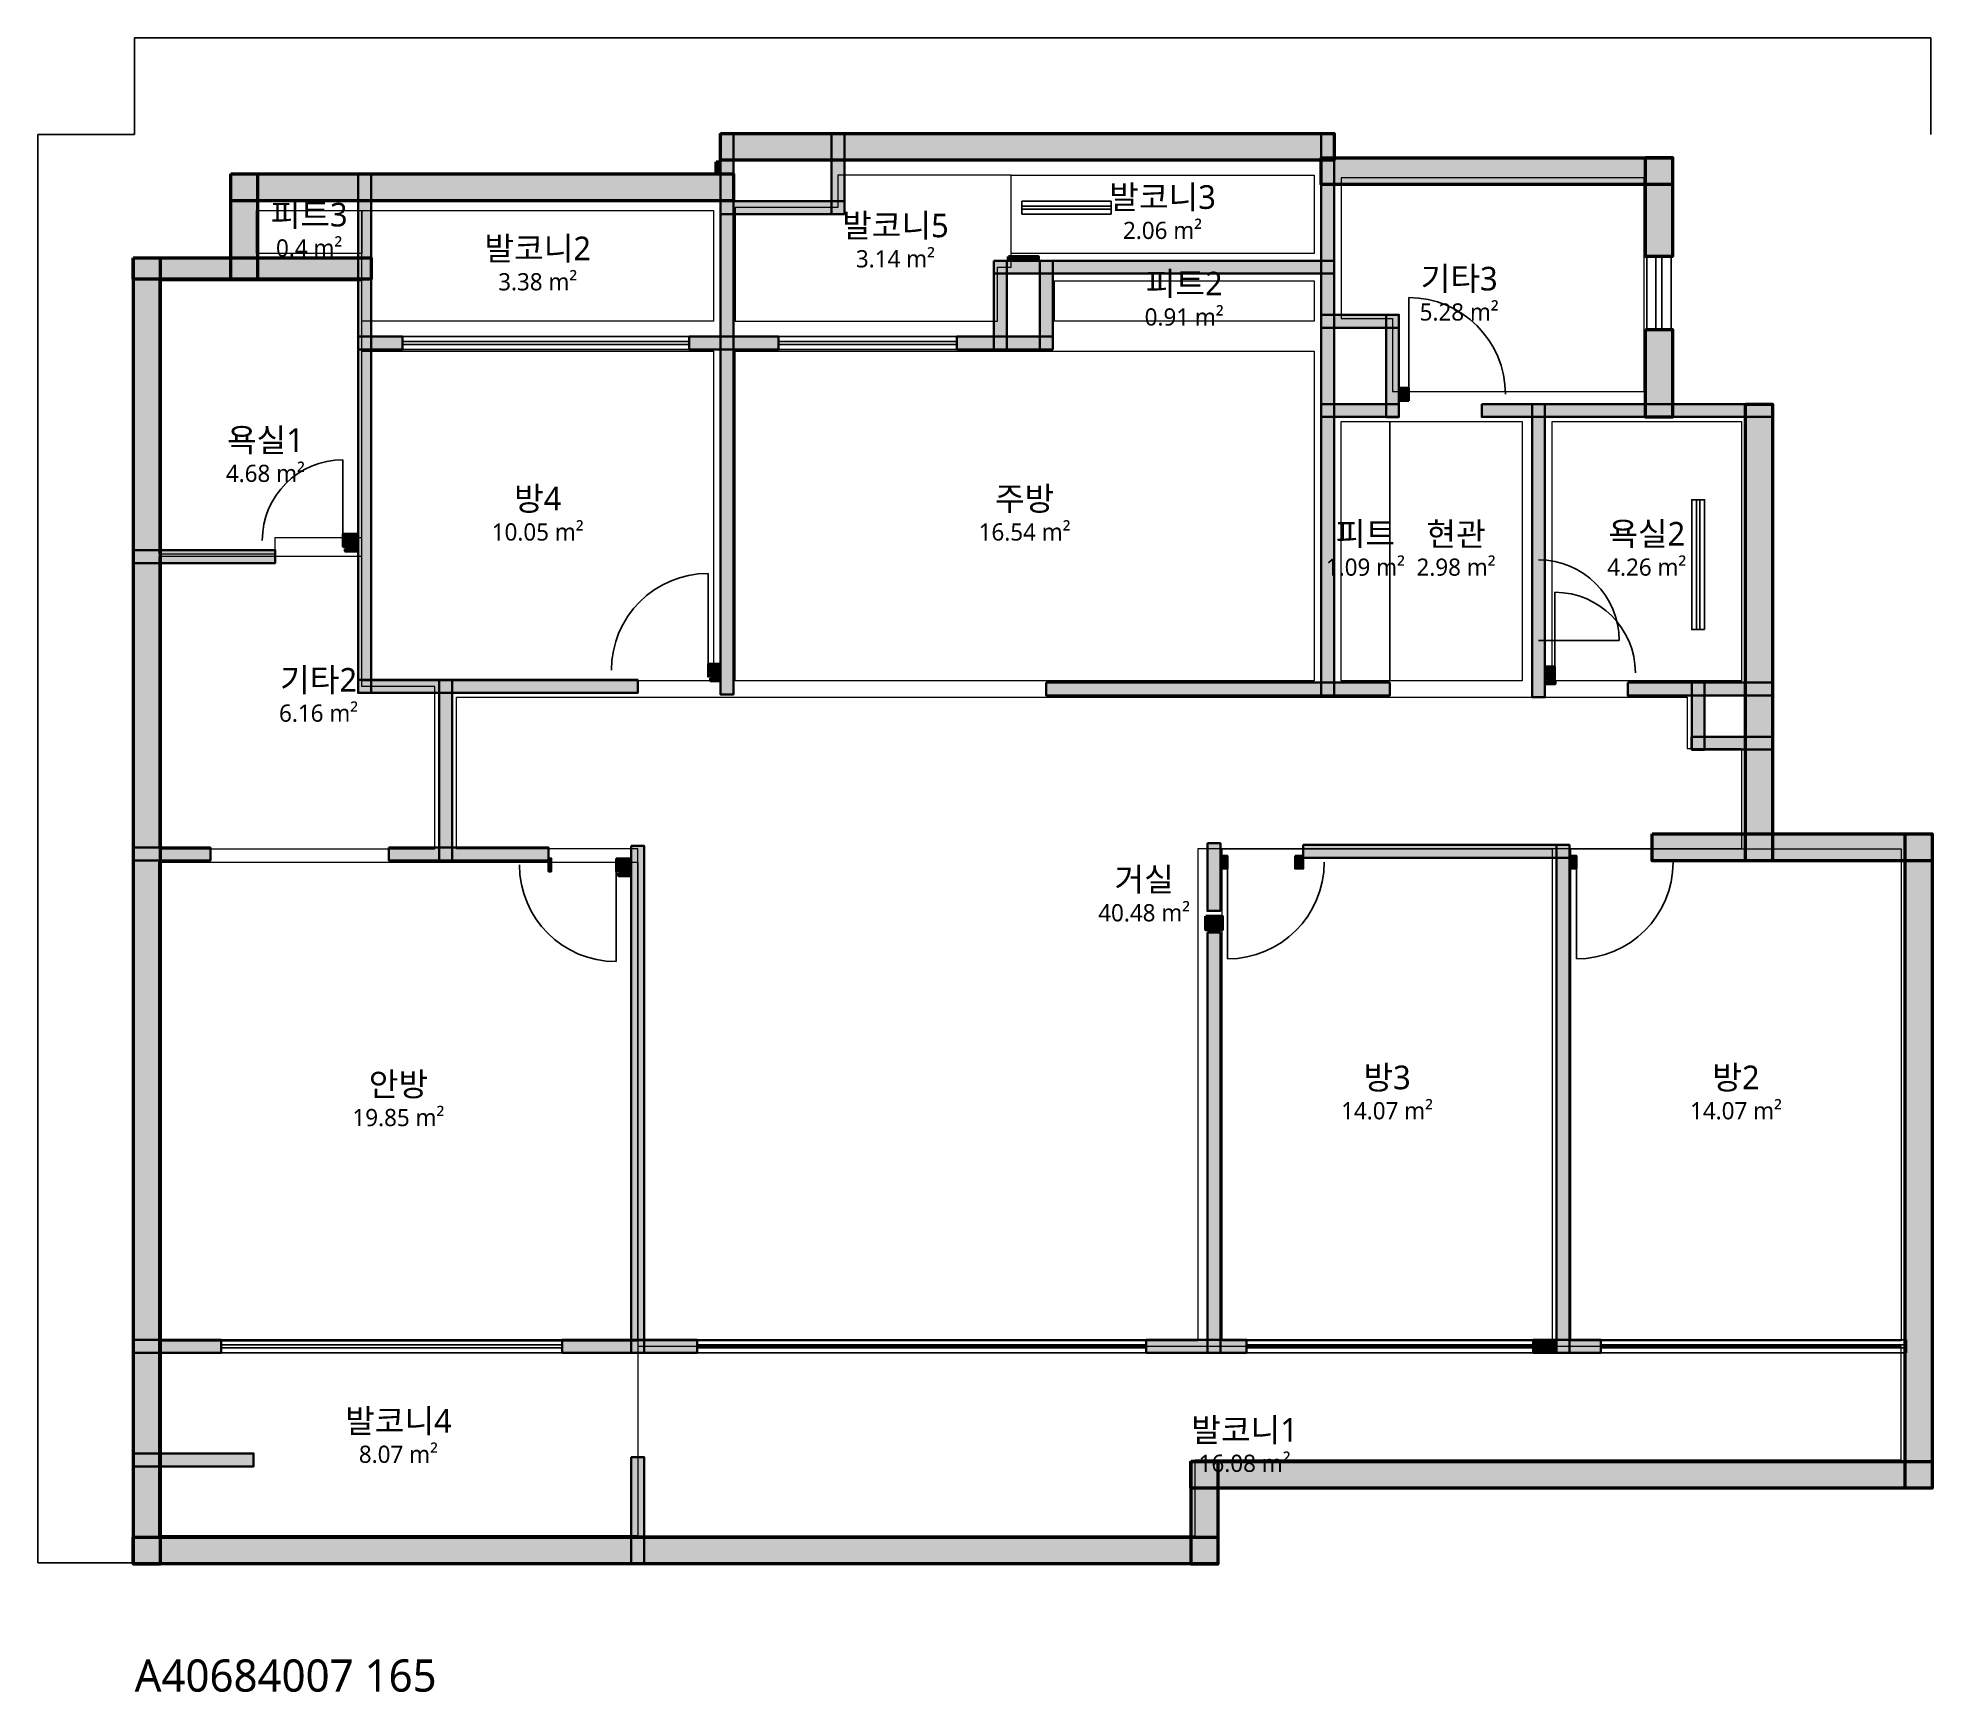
# Model space of a CAD drawing. Header units: millimetres. Extents: x -900 to 16725, y -1204 to 14190.
import ezdxf

# ---------------------------------------------------------------- set-up
doc = ezdxf.new("R2010")
doc.units = ezdxf.units.MM
for name, color, linetype, lineweight in [('A-ANNO-DIMS', 3, 'Continuous', 13), ('A-AREA', 9, 'Continuous', 13), ('A-AREA-IDEN', 7, 'Continuous', 18), ('A-DOOR', 4, 'Continuous', 25), ('A-GLAZ', 5, 'Continuous', 25), ('A-WALL-EXTR', 7, 'Continuous', 50), ('A-WALL-PATT', 8, 'Continuous', 9), ('A-WALL-PRTN', 8, 'Continuous', 35), ('A-WALL-STRC', 7, 'Continuous', 50)]:
    doc.layers.add(name, color=color, linetype=linetype, lineweight=lineweight)
doc.styles.add('OpenSansCondensed-Light', font='OpenSansCondensed-Light.ttf')
doc.styles.get("Standard").update_dxf_attribs({"font": 'malgun.ttf'})
doc.dimstyles.new('EZDXF', dxfattribs={"dimtxt": 0.25, "dimasz": 0.175, "dimexe": 0.375, "dimexo": 0.125, "dimgap": 0.1, "dimtad": 1, "dimlfac": 100, "dimzin": 12, "dimdsep": 46, "dimtxsty": 'OpenSansCondensed-Light', "dimblk": 'ARCHTICK', "dimcen": 2.5, "dimazin": 3, "dimtfac": 0.5, "dimtmove": 2, "dimatfit": 3})

# ---------------------------------------------------------------- blocks, each defined once
blk = doc.blocks.new('JJ-DOOR-SWING')
blk.add_line((0, 0), (0, 1000))
blk.add_arc((0, 0), 1000, 0, 90)
blk = doc.blocks.new('JJ-WIN-DOUBLE')
for p, q in [((0, 120), (1000, 120)), ((0, -120), (1000, -120))]:
    blk.add_line(p, q)
blk.add_lwpolyline([(0, -500), (1000, -500), (1000, 500), (0, 500)], close=True)
blk = doc.blocks.new('_ARCHTICK')
at = {"color": 0, "linetype": 'BYBLOCK', "const_width": 0.15}
blk.add_lwpolyline([(-0.5, -0.5), (0.5, 0.5)], dxfattribs=at)

msp = doc.modelspace()

# ---------------------------------------------------------------- hatches: boundary and pattern name
at = {"layer": 'A-WALL-PATT'}
h = msp.add_hatch(color=8, dxfattribs=at)
h.dxf.hatch_style = 1
h.paths.add_polyline_path([(5451.7, 13301.1), (11160.1, 13301.1), (11160.1, 13051.1), (5451.7, 13051.1)])
h = msp.add_hatch(color=8, dxfattribs=at)
h.dxf.hatch_style = 1
h.paths.add_polyline_path([(5452.1, 13302), (5572.1, 13302), (5572.1, 8079.3), (5452.1, 8079.3)])
h = msp.add_hatch(color=8, dxfattribs=at)
h.dxf.hatch_style = 1
h.paths.add_polyline_path([(6484, 13302), (6604, 13302), (6604, 12549.4), (6484, 12549.4)])
h = msp.add_hatch(color=8, dxfattribs=at)
h.dxf.hatch_style = 1
h.paths.add_polyline_path([(11039.7, 13302), (11159.7, 13302), (11159.7, 8069.3), (11039.7, 8069.3)])
h = msp.add_hatch(color=8, dxfattribs=at)
h.dxf.hatch_style = 1
h.paths.add_polyline_path([(11039.2, 13074.6), (14308.7, 13074.6), (14308.7, 12824.6), (11039.2, 12824.6)])
h = msp.add_hatch(color=8, dxfattribs=at)
h.dxf.hatch_style = 1
h.paths.add_polyline_path([(14057.9, 13075.4), (14307.9, 13075.4), (14307.9, 12156.8), (14057.9, 12156.8)])
h = msp.add_hatch(color=8, dxfattribs=at)
h.dxf.hatch_style = 1
h.paths.add_polyline_path([(893.5, 12923.6), (5572.5, 12923.6), (5572.5, 12673.6), (893.5, 12673.6)])
h = msp.add_hatch(color=8, dxfattribs=at)
h.dxf.hatch_style = 1
h.paths.add_polyline_path([(894.4, 12924.4), (1144.4, 12924.4), (1144.4, 11942.8), (894.4, 11942.8)])
h = msp.add_hatch(color=8, dxfattribs=at)
h.dxf.hatch_style = 1
h.paths.add_polyline_path([(2079.4, 12924.4), (2199.4, 12924.4), (2199.4, 8094.4), (2079.4, 8094.4)])
h = msp.add_hatch(color=8, dxfattribs=at)
h.dxf.hatch_style = 1
h.paths.add_polyline_path([(5411.4, 13037.7), (5436.6, 13037.7), (5436.6, 12937), (5411.4, 12937)])
h = msp.add_hatch(color=8, dxfattribs=at)
h.dxf.hatch_style = 1
h.paths.add_polyline_path([(5451.7, 12669.8), (6604.4, 12669.8), (6604.4, 12549.8), (5451.7, 12549.8)])
h = msp.add_hatch(color=8, dxfattribs=at)
h.dxf.hatch_style = 1
h.paths.add_polyline_path([(-12.6, 12143.5), (2199.8, 12143.5), (2199.8, 11943.5), (-12.6, 11943.5)])
h = msp.add_hatch(color=8, dxfattribs=at)
h.dxf.hatch_style = 1
h.paths.add_polyline_path([(-11.7, 12144.2), (238.3, 12144.2), (238.3, -12.6), (-11.7, -12.6)])
h = msp.add_hatch(color=8, dxfattribs=at)
h.dxf.hatch_style = 1
h.paths.add_polyline_path([(7993.8, 12116.1), (11160.1, 12116.1), (11160.1, 11996.1), (7993.8, 11996.1)])
h = msp.add_hatch(color=8, dxfattribs=at)
h.dxf.hatch_style = 1
h.paths.add_polyline_path([(7994.2, 12116.5), (8114.2, 12116.5), (8114.2, 11290.9), (7994.2, 11290.9)])
h = msp.add_hatch(color=8, dxfattribs=at)
h.dxf.hatch_style = 1
h.paths.add_polyline_path([(8129.7, 12156.8), (8406.5, 12156.8), (8406.5, 12131.6), (8129.7, 12131.6)])
h = msp.add_hatch(color=8, dxfattribs=at)
h.dxf.hatch_style = 1
h.paths.add_polyline_path([(8422, 12116.5), (8542, 12116.5), (8542, 11290.9), (8422, 11290.9)])
h = msp.add_hatch(color=8, dxfattribs=at)
h.dxf.hatch_style = 1
h.paths.add_polyline_path([(11039.2, 11612.7), (11764.1, 11612.7), (11764.1, 11492.7), (11039.2, 11492.7)])
h = msp.add_hatch(color=8, dxfattribs=at)
h.dxf.hatch_style = 1
h.paths.add_polyline_path([(11643.7, 11613.1), (11763.7, 11613.1), (11763.7, 10661.7), (11643.7, 10661.7)])
h = msp.add_hatch(color=8, dxfattribs=at)
h.dxf.hatch_style = 1
h.paths.add_polyline_path([(14057.9, 11477.2), (14307.9, 11477.2), (14307.9, 10661.7), (14057.9, 10661.7)])
h = msp.add_hatch(color=8, dxfattribs=at)
h.dxf.hatch_style = 1
h.paths.add_polyline_path([(2079, 11411.3), (2491.8, 11411.3), (2491.8, 11291.3), (2079, 11291.3)])
h = msp.add_hatch(color=8, dxfattribs=at)
h.dxf.hatch_style = 1
h.paths.add_polyline_path([(2199.8, 11411.3), (2491.8, 11411.3), (2491.8, 11291.3), (2199.8, 11291.3)])
h = msp.add_hatch(color=8, dxfattribs=at)
h.dxf.hatch_style = 1
h.paths.add_polyline_path([(5159.7, 11411.3), (5990.3, 11411.3), (5990.3, 11291.3), (5159.7, 11291.3)])
h = msp.add_hatch(color=8, dxfattribs=at)
h.dxf.hatch_style = 1
h.paths.add_polyline_path([(5159.7, 11411.3), (5451.7, 11411.3), (5451.7, 11291.3), (5159.7, 11291.3)])
h = msp.add_hatch(color=8, dxfattribs=at)
h.dxf.hatch_style = 1
h.paths.add_polyline_path([(7651.5, 11411.3), (8542.5, 11411.3), (8542.5, 11291.3), (7651.5, 11291.3)])
h = msp.add_hatch(color=8, dxfattribs=at)
h.dxf.hatch_style = 1
h.paths.add_polyline_path([(7651.5, 11411.3), (7993.8, 11411.3), (7993.8, 11291.3), (7651.5, 11291.3)])
h = msp.add_hatch(color=8, dxfattribs=at)
h.dxf.hatch_style = 1
h.paths.add_polyline_path([(11764.1, 10933.1), (11854.7, 10933.1), (11854.7, 10813.1), (11764.1, 10813.1)])
h = msp.add_hatch(color=8, dxfattribs=at)
h.dxf.hatch_style = 1
h.paths.add_polyline_path([(11039.2, 10782.1), (11764.1, 10782.1), (11764.1, 10662.1), (11039.2, 10662.1)])
h = msp.add_hatch(color=8, dxfattribs=at)
h.dxf.hatch_style = 1
h.paths.add_polyline_path([(12534.3, 10782.1), (15240, 10782.1), (15240, 10662.1), (12534.3, 10662.1)])
h = msp.add_hatch(color=8, dxfattribs=at)
h.dxf.hatch_style = 1
h.paths.add_polyline_path([(13002.9, 10782.5), (13122.9, 10782.5), (13122.9, 8054.2), (13002.9, 8054.2)])
h = msp.add_hatch(color=8, dxfattribs=at)
h.dxf.hatch_style = 1
h.paths.add_polyline_path([(14989.2, 10782.5), (15239.2, 10782.5), (15239.2, 6531.4), (14989.2, 6531.4)])
h = msp.add_hatch(color=8, dxfattribs=at)
h.dxf.hatch_style = 1
h.paths.add_polyline_path([(1938, 9574), (2079, 9574), (2079, 9454), (1938, 9454)])
h = msp.add_hatch(color=8, dxfattribs=at)
h.dxf.hatch_style = 1
h.paths.add_polyline_path([(-12.6, 9423), (1308.8, 9423), (1308.8, 9303), (-12.6, 9303)])
h = msp.add_hatch(color=8, dxfattribs=at)
h.dxf.hatch_style = 1
h.paths.add_polyline_path([(1963.2, 9438.5), (2063.9, 9438.5), (2063.9, 9413.3), (1963.2, 9413.3)])
h = msp.add_hatch(color=8, dxfattribs=at)
h.dxf.hatch_style = 1
h.paths.add_polyline_path([(5335.9, 8365.9), (5451.7, 8365.9), (5451.7, 8245.9), (5335.9, 8245.9)])
h = msp.add_hatch(color=8, dxfattribs=at)
h.dxf.hatch_style = 1
h.paths.add_polyline_path([(13123.3, 8340.7), (13213.9, 8340.7), (13213.9, 8220.7), (13123.3, 8220.7)])
h = msp.add_hatch(color=8, dxfattribs=at)
h.dxf.hatch_style = 1
h.paths.add_polyline_path([(2079, 8214.8), (4681.5, 8214.8), (4681.5, 8094.8), (2079, 8094.8)])
h = msp.add_hatch(color=8, dxfattribs=at)
h.dxf.hatch_style = 1
h.paths.add_polyline_path([(2834.5, 8215.3), (2954.5, 8215.3), (2954.5, 6533.9), (2834.5, 6533.9)])
h = msp.add_hatch(color=8, dxfattribs=at)
h.dxf.hatch_style = 1
h.paths.add_polyline_path([(5361.1, 8230.4), (5436.6, 8230.4), (5436.6, 8205.2), (5361.1, 8205.2)])
h = msp.add_hatch(color=8, dxfattribs=at)
h.dxf.hatch_style = 1
h.paths.add_polyline_path([(8482, 8189.7), (11678.5, 8189.7), (11678.5, 8069.7), (8482, 8069.7)])
h = msp.add_hatch(color=8, dxfattribs=at)
h.dxf.hatch_style = 1
h.paths.add_polyline_path([(13138.4, 8205.2), (13213.9, 8205.2), (13213.9, 8180), (13138.4, 8180)])
h = msp.add_hatch(color=8, dxfattribs=at)
h.dxf.hatch_style = 1
h.paths.add_polyline_path([(13893.4, 8189.7), (15240, 8189.7), (15240, 8069.7), (13893.4, 8069.7)])
h = msp.add_hatch(color=8, dxfattribs=at)
h.dxf.hatch_style = 1
h.paths.add_polyline_path([(14487.8, 8190.1), (14607.8, 8190.1), (14607.8, 7565.9), (14487.8, 7565.9)])
h = msp.add_hatch(color=8, dxfattribs=at)
h.dxf.hatch_style = 1
h.paths.add_polyline_path([(14487.4, 7686.3), (15240, 7686.3), (15240, 7566.3), (14487.4, 7566.3)])
h = msp.add_hatch(color=8, dxfattribs=at)
h.dxf.hatch_style = 1
h.paths.add_polyline_path([(14120, 6782.3), (16725, 6782.3), (16725, 6532.3), (14120, 6532.3)])
h = msp.add_hatch(color=8, dxfattribs=at)
h.dxf.hatch_style = 1
h.paths.add_polyline_path([(16474.1, 6783.1), (16724.1, 6783.1), (16724.1, 692.2), (16474.1, 692.2)])
h = msp.add_hatch(color=8, dxfattribs=at)
h.dxf.hatch_style = 1
h.paths.add_polyline_path([(-12.6, 6654.4), (704.7, 6654.4), (704.7, 6534.4), (-12.6, 6534.4)])
h = msp.add_hatch(color=8, dxfattribs=at)
h.dxf.hatch_style = 1
h.paths.add_polyline_path([(2365.9, 6654.4), (3850.9, 6654.4), (3850.9, 6534.4), (2365.9, 6534.4)])
h = msp.add_hatch(color=8, dxfattribs=at)
h.dxf.hatch_style = 1
h.paths.add_polyline_path([(3850.9, 6553.7), (3876.1, 6553.7), (3876.1, 6433.7), (3850.9, 6433.7)])
h = msp.add_hatch(color=8, dxfattribs=at)
h.dxf.hatch_style = 1
h.paths.add_polyline_path([(4480.1, 6553.7), (4621.1, 6553.7), (4621.1, 6433.7), (4480.1, 6433.7)])
h = msp.add_hatch(color=8, dxfattribs=at)
h.dxf.hatch_style = 1
h.paths.add_polyline_path([(4621.5, 6669.9), (4741.5, 6669.9), (4741.5, 1953.1), (4621.5, 1953.1)])
h = msp.add_hatch(color=8, dxfattribs=at)
h.dxf.hatch_style = 1
h.paths.add_polyline_path([(9982.5, 6695), (10102.5, 6695), (10102.5, 6065.8), (9982.5, 6065.8)])
h = msp.add_hatch(color=8, dxfattribs=at)
h.dxf.hatch_style = 1
h.paths.add_polyline_path([(10102.9, 6578.8), (10168.4, 6578.8), (10168.4, 6458.8), (10102.9, 6458.8)])
h = msp.add_hatch(color=8, dxfattribs=at)
h.dxf.hatch_style = 1
h.paths.add_polyline_path([(10797.6, 6578.8), (10873.1, 6578.8), (10873.1, 6458.8), (10797.6, 6458.8)])
h = msp.add_hatch(color=8, dxfattribs=at)
h.dxf.hatch_style = 1
h.paths.add_polyline_path([(10873.1, 6679.5), (13349.8, 6679.5), (13349.8, 6559.5), (10873.1, 6559.5)])
h = msp.add_hatch(color=8, dxfattribs=at)
h.dxf.hatch_style = 1
h.paths.add_polyline_path([(13229.4, 6679.9), (13349.4, 6679.9), (13349.4, 1953.1), (13229.4, 1953.1)])
h = msp.add_hatch(color=8, dxfattribs=at)
h.dxf.hatch_style = 1
h.paths.add_polyline_path([(13349.8, 6578.8), (13415.2, 6578.8), (13415.2, 6458.8), (13349.8, 6458.8)])
h = msp.add_hatch(color=8, dxfattribs=at)
h.dxf.hatch_style = 1
h.paths.add_polyline_path([(4505.3, 6418.2), (4606, 6418.2), (4606, 6393), (4505.3, 6393)])
h = msp.add_hatch(color=8, dxfattribs=at)
h.dxf.hatch_style = 1
h.paths.add_polyline_path([(9967, 6015.5), (10118.1, 6015.5), (10118.1, 5889.6), (9967, 5889.6)])
h = msp.add_hatch(color=8, dxfattribs=at)
h.dxf.hatch_style = 1
h.paths.add_polyline_path([(9982.5, 5864.4), (10102.5, 5864.4), (10102.5, 1953.1), (9982.5, 1953.1)])
h = msp.add_hatch(color=8, dxfattribs=at)
h.dxf.hatch_style = 1
h.paths.add_polyline_path([(-12.6, 2073.5), (805.4, 2073.5), (805.4, 1953.5), (-12.6, 1953.5)])
h = msp.add_hatch(color=8, dxfattribs=at)
h.dxf.hatch_style = 1
h.paths.add_polyline_path([(3976.7, 2073.5), (5235.2, 2073.5), (5235.2, 1953.5), (3976.7, 1953.5)])
h = msp.add_hatch(color=8, dxfattribs=at)
h.dxf.hatch_style = 1
h.paths.add_polyline_path([(9413.3, 2073.5), (10344.6, 2073.5), (10344.6, 1953.5), (9413.3, 1953.5)])
h = msp.add_hatch(color=8, dxfattribs=at)
h.dxf.hatch_style = 1
h.paths.add_polyline_path([(10102.9, 2073.5), (10344.6, 2073.5), (10344.6, 1953.5), (10102.9, 1953.5)])
h = msp.add_hatch(color=8, dxfattribs=at)
h.dxf.hatch_style = 1
h.paths.add_polyline_path([(13012.5, 2073.5), (13641.8, 2073.5), (13641.8, 1953.5), (13012.5, 1953.5)])
h = msp.add_hatch(color=8, dxfattribs=at)
h.dxf.hatch_style = 1
h.paths.add_polyline_path([(13012.5, 2073.5), (13229, 2073.5), (13229, 1953.5), (13012.5, 1953.5)])
h = msp.add_hatch(color=8, dxfattribs=at)
h.dxf.hatch_style = 1
h.paths.add_polyline_path([(13349.8, 2073.5), (13641.8, 2073.5), (13641.8, 1953.5), (13349.8, 1953.5)])
h = msp.add_hatch(color=8, dxfattribs=at)
h.dxf.hatch_style = 1
h.paths.add_polyline_path([(-12.6, 1016.4), (1107.4, 1016.4), (1107.4, 896.4), (-12.6, 896.4)])
h = msp.add_hatch(color=8, dxfattribs=at)
h.dxf.hatch_style = 1
h.paths.add_polyline_path([(4621.5, 981.6), (4741.5, 981.6), (4741.5, -12.6), (4621.5, -12.6)])
h = msp.add_hatch(color=8, dxfattribs=at)
h.dxf.hatch_style = 1
h.paths.add_polyline_path([(9828.6, 943), (16725, 943), (16725, 693), (9828.6, 693)])
h = msp.add_hatch(color=8, dxfattribs=at)
h.dxf.hatch_style = 1
h.paths.add_polyline_path([(9829.5, 943.8), (10079.5, 943.8), (10079.5, -12.6), (9829.5, -12.6)])
h = msp.add_hatch(color=8, dxfattribs=at)
h.dxf.hatch_style = 1
h.paths.add_polyline_path([(-12.6, 238.3), (10080.3, 238.3), (10080.3, -11.7), (-12.6, -11.7)])

# ---------------------------------------------------------------- linework, layer by layer
at = {"layer": 'A-AREA'}
for points in [[(5587.6, 12609.8), (5587.6, 11552.7), (8029, 11552.7), (8029, 12056.1), (8154.8, 12056.1), (8154.8, 12911.8), (6544, 12911.8), (6544, 12609.8)], [(8154.8, 12181.9), (8154.8, 12911.8), (10973.8, 12911.8), (10973.8, 12181.9)], [(11225.5, 12886.7), (11225.5, 11577.9), (11703.7, 11577.9), (11703.7, 10898.3), (14044.5, 10898.3), (14044.5, 12886.7)], [(1132.6, 12181.9), (1132.6, 12584.6), (2114.2, 12584.6), (2114.2, 12181.9)], [(2114.2, 11552.7), (2114.2, 12584.6), (5386.2, 12584.6), (5386.2, 11552.7)], [(226.5, 11930.2), (226.5, 9388.1), (1308.8, 9388.1), (1308.8, 9539.2), (2114.2, 9539.2), (2114.2, 11930.2)], [(8557.6, 11552.7), (8557.6, 11930.2), (10973.8, 11930.2), (10973.8, 11552.7)], [(2114.2, 8205.2), (2114.2, 11275.8), (5386.2, 11275.8), (5386.2, 8205.2)], [(5587.6, 8205.2), (5587.6, 11275.8), (10973.8, 11275.8), (10973.8, 8205.2)], [(11225.5, 8205.2), (11225.5, 10621.4), (11678.5, 10621.4), (11678.5, 8205.2)], [(12911.8, 8205.2), (11678.5, 8205.2), (11678.5, 10621.4), (12911.8, 10621.4)], [(13188.7, 8205.2), (13188.7, 10621.4), (14950.6, 10621.4), (14950.6, 8205.2)], [(226.5, 9363), (226.5, 6644.7), (2793.8, 6644.7), (2793.8, 8154.8), (2114.2, 8154.8), (2114.2, 9363)], [(14950.6, 7576), (14950.6, 6644.7), (9891.5, 6644.7), (9891.5, 2063.9), (4681.5, 2063.9), (4681.5, 6644.7), (2995.1, 6644.7), (2995.1, 8054.2), (14447.2, 8054.2), (14447.2, 7576)], [(10118.1, 2063.9), (10118.1, 6644.7), (13188.7, 6644.7), (13188.7, 2063.9)], [(13364.9, 2063.9), (13364.9, 6644.7), (16435.5, 6644.7), (16435.5, 2063.9)], [(4681.5, 2063.9), (226.5, 2063.9), (226.5, 6518.8), (4681.5, 6518.8)], [(226.5, 251.7), (226.5, 2063.9), (4681.5, 2063.9), (4681.5, 251.7)], [(4681.5, 2013.5), (4681.5, 251.7), (9866.4, 251.7), (9866.4, 956.4), (16435.5, 956.4), (16435.5, 2013.5)]]:
    msp.add_lwpolyline(points, close=True, dxfattribs=at)
at = {"layer": 'A-WALL-EXTR'}
for points in [[(5451.7, 13301.1), (11160.1, 13301.1), (11160.1, 13051.1), (5451.7, 13051.1)], [(11039.2, 13074.6), (14308.7, 13074.6), (14308.7, 12824.6), (11039.2, 12824.6)], [(14057.9, 13075.4), (14307.9, 13075.4), (14307.9, 12156.8), (14057.9, 12156.8)], [(893.5, 12923.6), (5572.5, 12923.6), (5572.5, 12673.6), (893.5, 12673.6)], [(894.4, 12924.4), (1144.4, 12924.4), (1144.4, 11942.8), (894.4, 11942.8)], [(5411.4, 13037.7), (5436.6, 13037.7), (5436.6, 12937), (5411.4, 12937)], [(-11.7, 12144.2), (238.3, 12144.2), (238.3, -12.6), (-11.7, -12.6)], [(8129.7, 12156.8), (8406.5, 12156.8), (8406.5, 12131.6), (8129.7, 12131.6)], [(14057.9, 11477.2), (14307.9, 11477.2), (14307.9, 10661.7), (14057.9, 10661.7)], [(14989.2, 10782.5), (15239.2, 10782.5), (15239.2, 6531.4), (14989.2, 6531.4)], [(1963.2, 9438.5), (2063.9, 9438.5), (2063.9, 9413.3), (1963.2, 9413.3)], [(5361.1, 8230.4), (5436.6, 8230.4), (5436.6, 8205.2), (5361.1, 8205.2)], [(13138.4, 8205.2), (13213.9, 8205.2), (13213.9, 8180), (13138.4, 8180)], [(14120, 6782.3), (16725, 6782.3), (16725, 6532.3), (14120, 6532.3)], [(16474.1, 6783.1), (16724.1, 6783.1), (16724.1, 692.2), (16474.1, 692.2)], [(4505.3, 6418.2), (4606, 6418.2), (4606, 6393), (4505.3, 6393)], [(9967, 6015.5), (10118.1, 6015.5), (10118.1, 5889.6), (9967, 5889.6)], [(9828.6, 943), (16725, 943), (16725, 693), (9828.6, 693)], [(9829.5, 943.8), (10079.5, 943.8), (10079.5, -12.6), (9829.5, -12.6)], [(-12.6, 238.3), (10080.3, 238.3), (10080.3, -11.7), (-12.6, -11.7)]]:
    msp.add_lwpolyline(points, close=True, dxfattribs=at)
at = {"layer": 'A-WALL-PRTN'}
for points in [[(5452.1, 13302), (5572.1, 13302), (5572.1, 8079.3), (5452.1, 8079.3)], [(6484, 13302), (6604, 13302), (6604, 12549.4), (6484, 12549.4)], [(11039.7, 13302), (11159.7, 13302), (11159.7, 8069.3), (11039.7, 8069.3)], [(2079.4, 12924.4), (2199.4, 12924.4), (2199.4, 8094.4), (2079.4, 8094.4)], [(5451.7, 12669.8), (6604.4, 12669.8), (6604.4, 12549.8), (5451.7, 12549.8)], [(7993.8, 12116.1), (11160.1, 12116.1), (11160.1, 11996.1), (7993.8, 11996.1)], [(7994.2, 12116.5), (8114.2, 12116.5), (8114.2, 11290.9), (7994.2, 11290.9)], [(8422, 12116.5), (8542, 12116.5), (8542, 11290.9), (8422, 11290.9)], [(11039.2, 11612.7), (11764.1, 11612.7), (11764.1, 11492.7), (11039.2, 11492.7)], [(11643.7, 11613.1), (11763.7, 11613.1), (11763.7, 10661.7), (11643.7, 10661.7)], [(2079, 11411.3), (2491.8, 11411.3), (2491.8, 11291.3), (2079, 11291.3)], [(2199.8, 11411.3), (2491.8, 11411.3), (2491.8, 11291.3), (2199.8, 11291.3)], [(5159.7, 11411.3), (5990.3, 11411.3), (5990.3, 11291.3), (5159.7, 11291.3)], [(5159.7, 11411.3), (5451.7, 11411.3), (5451.7, 11291.3), (5159.7, 11291.3)], [(7651.5, 11411.3), (8542.5, 11411.3), (8542.5, 11291.3), (7651.5, 11291.3)], [(7651.5, 11411.3), (7993.8, 11411.3), (7993.8, 11291.3), (7651.5, 11291.3)], [(11764.1, 10933.1), (11854.7, 10933.1), (11854.7, 10813.1), (11764.1, 10813.1)], [(11039.2, 10782.1), (11764.1, 10782.1), (11764.1, 10662.1), (11039.2, 10662.1)], [(12534.3, 10782.1), (15240, 10782.1), (15240, 10662.1), (12534.3, 10662.1)], [(13002.9, 10782.5), (13122.9, 10782.5), (13122.9, 8054.2), (13002.9, 8054.2)], [(1938, 9574), (2079, 9574), (2079, 9454), (1938, 9454)], [(-12.6, 9423), (1308.8, 9423), (1308.8, 9303), (-12.6, 9303)], [(5335.9, 8365.9), (5451.7, 8365.9), (5451.7, 8245.9), (5335.9, 8245.9)], [(13123.3, 8340.7), (13213.9, 8340.7), (13213.9, 8220.7), (13123.3, 8220.7)], [(2079, 8214.8), (4681.5, 8214.8), (4681.5, 8094.8), (2079, 8094.8)], [(2834.5, 8215.3), (2954.5, 8215.3), (2954.5, 6533.9), (2834.5, 6533.9)], [(8482, 8189.7), (11678.5, 8189.7), (11678.5, 8069.7), (8482, 8069.7)], [(13893.4, 8189.7), (15240, 8189.7), (15240, 8069.7), (13893.4, 8069.7)], [(14487.8, 8190.1), (14607.8, 8190.1), (14607.8, 7565.9), (14487.8, 7565.9)], [(14487.4, 7686.3), (15240, 7686.3), (15240, 7566.3), (14487.4, 7566.3)], [(-12.6, 6654.4), (704.7, 6654.4), (704.7, 6534.4), (-12.6, 6534.4)], [(2365.9, 6654.4), (3850.9, 6654.4), (3850.9, 6534.4), (2365.9, 6534.4)], [(3850.9, 6553.7), (3876.1, 6553.7), (3876.1, 6433.7), (3850.9, 6433.7)], [(4480.1, 6553.7), (4621.1, 6553.7), (4621.1, 6433.7), (4480.1, 6433.7)], [(4621.5, 6669.9), (4741.5, 6669.9), (4741.5, 1953.1), (4621.5, 1953.1)], [(9982.5, 6695), (10102.5, 6695), (10102.5, 6065.8), (9982.5, 6065.8)], [(10102.9, 6578.8), (10168.4, 6578.8), (10168.4, 6458.8), (10102.9, 6458.8)], [(10797.6, 6578.8), (10873.1, 6578.8), (10873.1, 6458.8), (10797.6, 6458.8)], [(10873.1, 6679.5), (13349.8, 6679.5), (13349.8, 6559.5), (10873.1, 6559.5)], [(13229.4, 6679.9), (13349.4, 6679.9), (13349.4, 1953.1), (13229.4, 1953.1)], [(13349.8, 6578.8), (13415.2, 6578.8), (13415.2, 6458.8), (13349.8, 6458.8)], [(9982.5, 5864.4), (10102.5, 5864.4), (10102.5, 1953.1), (9982.5, 1953.1)], [(-12.6, 2073.5), (805.4, 2073.5), (805.4, 1953.5), (-12.6, 1953.5)], [(3976.7, 2073.5), (5235.2, 2073.5), (5235.2, 1953.5), (3976.7, 1953.5)], [(9413.3, 2073.5), (10344.6, 2073.5), (10344.6, 1953.5), (9413.3, 1953.5)], [(10102.9, 2073.5), (10344.6, 2073.5), (10344.6, 1953.5), (10102.9, 1953.5)], [(13012.5, 2073.5), (13641.8, 2073.5), (13641.8, 1953.5), (13012.5, 1953.5)], [(13012.5, 2073.5), (13229, 2073.5), (13229, 1953.5), (13012.5, 1953.5)], [(13349.8, 2073.5), (13641.8, 2073.5), (13641.8, 1953.5), (13349.8, 1953.5)], [(-12.6, 1016.4), (1107.4, 1016.4), (1107.4, 896.4), (-12.6, 896.4)], [(4621.5, 981.6), (4741.5, 981.6), (4741.5, -12.6), (4621.5, -12.6)]]:
    msp.add_lwpolyline(points, close=True, dxfattribs=at)
at = {"layer": 'A-WALL-STRC'}
msp.add_lwpolyline([(-12.6, 12143.5), (2199.8, 12143.5), (2199.8, 11943.5), (-12.6, 11943.5)], close=True, dxfattribs=at)

# ---------------------------------------------------------------- block references
at = {"layer": 'A-DOOR'}
for p, xscale, yscale in [((11854.7, 10873.1), 0.9, 0.9), ((13213.9, 8280.7), 0.75, 0.75), ((10168.4, 6518.8), 0.9, -0.9), ((13415.2, 6518.8), 0.9, -0.9)]:
    msp.add_blockref('JJ-DOOR-SWING', p, dxfattribs=dict(at, xscale=xscale, yscale=yscale))
for p, xscale, yscale, rotation in [((1938, 9514), 0.75, -0.75, 180), ((5335.9, 8305.9), 0.9, -0.9, 180), ((13062.9, 8582.7), 0.75, -0.75, 90), ((4480.1, 6493.7), 0.9, 0.9, 180)]:
    msp.add_blockref('JJ-DOOR-SWING', p, dxfattribs=dict(at, xscale=xscale, yscale=yscale, rotation=rotation))
at = {"layer": 'A-GLAZ', "yscale": 0.12}
for p, xscale in [((8255.5, 12609.8), 0.8306000000000003), ((2491.8, 11351.3), 2.6678999999999995), ((5990.3, 11351.3), 1.6611999999999998), ((805.4, 2013.5), 3.1712999999999996), ((5235.2, 2013.5), 4.1781), ((10344.6, 2013.5), 2.6678999999999995), ((13641.8, 2013.5), 2.8441000000000023)]:
    msp.add_blockref('JJ-WIN-DOUBLE', p, dxfattribs=dict(at, xscale=xscale))
at = {"layer": 'A-GLAZ', "rotation": 90}
for p, xscale, yscale in [((14182.9, 11477.2), 0.6795999999999985, 0.22652353589929275), ((14547.8, 8683.4), 1.2081000000000004, 0.12)]:
    msp.add_blockref('JJ-WIN-DOUBLE', p, dxfattribs=dict(at, xscale=xscale, yscale=yscale))

# ---------------------------------------------------------------- texts
at = {"layer": 'A-AREA-IDEN'}
for s, insert, char_height, attachment_point in [('발코니3', (9564.3, 12696.85), 220, 5), ('피트3', (1623.4, 12533.25), 220, 5), ('발코니5', (7078.85, 12432.6), 220, 5), ('0.4 m²', (1623.4, 12233.25), 160, 5), ('발코니2', (3750.2, 12218.65), 220, 5), ('2.06 m²', (9564.3, 12396.85), 160, 5), ('3.14 m²', (7078.85, 12132.6), 160, 5), ('3.38 m²', (3750.2, 11918.65), 160, 5), ('피트2', (9765.7, 11891.45), 220, 5), ('기타3', (12324.56667, 11937.63333), 220, 5), ('0.91 m²', (9765.7, 11591.45), 160, 5), ('5.28 m²', (12324.56667, 11637.63333), 160, 5), ('욕실1', (1216.5, 10435.83333), 220, 5), ('4.68 m²', (1216.5, 10135.83333), 160, 5), ('방4', (3750.2, 9890.5), 220, 5), ('주방', (8280.7, 9890.5), 220, 5), ('10.05 m²', (3750.2, 9590.5), 160, 5), ('16.54 m²', (8280.7, 9590.5), 160, 5), ('피트', (11452, 9563.3), 220, 5), ('현관', (12295.15, 9563.3), 220, 5), ('욕실2', (14069.65, 9563.3), 220, 5), ('1.09 m²', (11452, 9263.3), 160, 5), ('2.98 m²', (12295.15, 9263.3), 160, 5), ('4.26 m²', (14069.65, 9263.3), 160, 5), ('기타2', (1711.5, 8204.16667), 220, 5), ('6.16 m²', (1711.5, 7904.16667), 160, 5), ('거실', (9393.18, 6346.7), 220, 5), ('40.48 m²', (9393.18, 6046.7), 160, 5), ('안방', (2454, 4441.35), 220, 5), ('방3', (11653.4, 4504.3), 220, 5), ('방2', (14900.2, 4504.3), 220, 5), ('19.85 m²', (2454, 4141.35), 160, 5), ('14.07 m²', (11653.4, 4204.3), 160, 5), ('14.07 m²', (14900.2, 4204.3), 160, 5), ('발코니4', (2454, 1307.8), 220, 5), ('발코니1', (10327.8, 1223.86667), 220, 5), ('8.07 m²', (2454, 1007.8), 160, 5), ('16.08 m²', (10327.8, 923.86667), 160, 5), ('A40684007 165', (0, -900), 300, 1)]:
    msp.add_mtext(s, dxfattribs=dict(at, insert=insert, char_height=char_height, attachment_point=attachment_point))

# ---------------------------------------------------------------- dimensions: what is measured, and where the dimension line sits
at = {"layer": 'A-ANNO-DIMS'}
msp.add_linear_dim(base=(0, 14189.38077), p1=(0, 13289.38077), p2=(16712.40309, 13289.38077), dimstyle='EZDXF', dxfattribs=at).render()
msp.add_linear_dim(base=(-900, 0), p1=(0, 0), p2=(0, 13289.38077), angle=90, dimstyle='EZDXF', dxfattribs=at).render()

doc.saveas('drawing.dxf')
